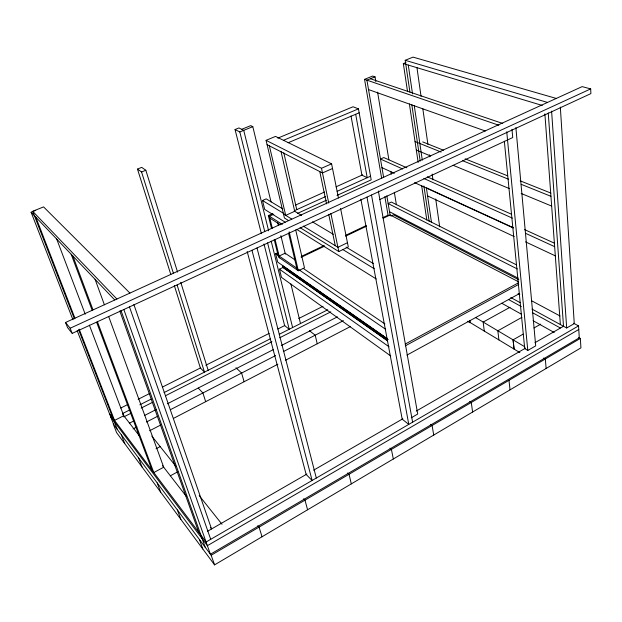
<?xml version="1.0" encoding="UTF-8"?>
<svg xmlns="http://www.w3.org/2000/svg" width="622" height="622" viewBox="0 0 622 622"><rect width="100%" height="100%" fill="white"/><g stroke="black" fill="none" stroke-linecap="round" stroke-linejoin="round"><path stroke-width="0.93" d="M214.574 564.885L211.169 555.252L113.258 424.017L116.625 432.671L214.574 564.885L580.932 347.853L580.349 338.422L578.678 337.505M211.169 555.252L580.349 338.422M578.771 329.489L207.39 545.696L110.778 417.02M123.856 309.515L210.415 554.241L579.284 337.839L578.546 325.889L206.084 542.003L109.488 413.716M411.259 417.782L417.712 414.05L378.355 190.977M504.341 141.225L524.711 348.608L527.798 350.45L535.697 345.886L515.879 127.588M532.059 309.126L566.681 327.988L574.269 323.603L560.329 107.093M207.46 531.32L306.903 474.05M313.636 470.17L402.815 418.808M416.281 411.056L525.66 348.063M534.912 342.73L563.516 326.262L548.254 112.932M513.088 339.845L514.06 349.09L513.08 339.837L523.133 334.146M533.995 327.957L540.697 324.163M521.858 317.368L497.849 330.795L498.898 339.915M510.04 307.268L483.17 322.072L484.281 331.083M406.943 355.1L519.642 293.498M405.303 345.848L518.748 284.386M170.412 475.776L177.838 471.748M405.155 344.106L518.592 282.746M156.021 448.789L160.173 446.596M149.638 430.758L160.779 424.974M173.538 418.349L277.894 364.197M285.552 360.224L350.334 326.604M133.1 428.885L136.941 426.91M146.442 422.019L157.669 416.242M170.521 409.634L275.616 355.559M283.321 351.593L343.406 320.672M129.368 423.232L133.683 421.024M144.91 415.286L156.13 409.548M167.349 403.81L273.532 349.517M281.3 345.544L337.412 316.855M123.825 416.88L130.752 413.366M141.147 408.086L152.406 402.38M165.398 395.786L271.915 341.727M279.713 337.769L330.811 311.84M122.534 413.568L129.462 410.069M139.849 404.813L151.107 399.114M164.099 392.544L270.609 338.671M279.27 334.294L327.763 309.764M120.769 408.04L127.712 404.541M138.131 399.301L149.412 393.625M162.435 387.078L200.626 367.859M205.835 365.238L269.194 333.361M277.878 328.999L284.822 325.5M298.708 318.518L323.012 306.288M274.232 239.579L278.547 257.135L298.35 270.772L304.469 267.825L295.722 229.984M300.076 227.66L338.803 251.56L348.312 246.981L340.568 208.479M292.247 274.621L293.988 273.781M347.457 242.735L337.917 247.307L303.279 226.12M390.756 355.986L281.486 277.373L279.465 269.186L282.994 267.499L387.459 340.755M391.129 215.974L393.516 214.831L518.849 279.799M301.157 256.482L323.976 245.636M345.918 235.202L366.109 225.607M382.787 217.677L388.05 215.173M301.165 257.298L324.723 246.094M345.669 236.127L366.607 226.159M383.183 218.275L390.165 214.955L518.577 281.836M387.498 338.772L277.715 262.103L275.647 253.753L277.793 252.75M379.855 199.499L512.738 137.548L511.968 129.283M72.191 333.4L590.9 93.603L590.682 88.907L582.145 86.621L65.528 322.476L67.557 327.607L72.191 333.4L70.162 328.229L65.528 322.476M70.162 328.229L590.682 88.907M297.549 213.369L326.48 200.206M337 195.417L371.194 179.851L358.451 108.866L353.039 106.766L277.871 138.123M294.618 210.609L325.71 196.513M337.14 191.335L370.541 176.197M271.511 228.499L268.331 215.57L272.731 213.587M273.773 214.232L269.365 216.223L272.312 228.243M295.388 205.159L324.567 191.996M336.067 186.818L362.587 174.852M285.195 222.194L264.692 209.412L262.492 200.502L266.2 198.861L282.839 208.906M332.529 168.508L322.476 172.947L267.095 144.685M288.546 220.538L284.425 217.995L266.068 140.339L321.504 168.267L331.588 163.835L338.461 198.006M288.134 142.741L359.158 112.815M283.671 140.214L358.451 108.866M266.068 140.339L275.515 136.405L331.588 163.835M241.663 129.322L250.72 125.636L252.804 126.663L271.06 202.026M381.706 178.46L364.546 79.352L372.648 76.055L375.043 76.856L375.836 81.622M407.511 91.418L403.336 63.584L405.941 62.519M145.82 170.249L141.699 167.372L137.47 169.083L141.559 171.983L145.82 170.249L177.565 272.109M268.634 230.832L243.723 130.363L238.934 127.938L235.046 129.516L239.804 131.957L252.804 126.663M375.043 76.856L366.918 80.168L383.673 177.628M74.391 318.829L32.694 211.309L43.571 206.901L129.905 293.063M409.929 92.103L405.202 60.295L413.047 57.115L556.223 98.431M72.929 319.739L31.1 212.219L35.726 210.345M405.202 60.295L547.477 102.428M403.336 63.584L542.244 105.452M370.409 78.745L502.731 123.459M364.546 79.352L498.828 125.24M368.543 89.584L485.323 131.001M422.735 141.917L443.486 150.205M465.139 158.851L507.544 175.785M520.171 180.831L550.843 193.077M415.037 141.544L441.13 152.063M462.729 160.764L508.625 179.26M521.22 184.337L550.921 196.303M416.312 150.058L430.649 155.99M453.057 165.265L509.511 188.637M521.166 193.458L551.636 206.069M406.866 167.792L383.79 157.553L380.477 159.038L402.605 168.951M427.283 176.85L511.595 214.271M423.846 178.467L512.341 218.112M524.579 229.604L554.521 243.233M513.337 227.706L426.373 187.79L431.505 222.559M525.629 233.351L554.622 246.654M381.955 167.645L394.301 173.313M414.579 182.627L513.313 227.979M427.578 195.914L514.176 236.554M525.551 241.888L555.291 255.844M516.579 264.894L391.347 202.049L388.136 203.557L517.317 268.961M389.535 211.721L518.235 278.228M518.11 293.545L519.821 294.455M531.779 300.861L559.979 315.953M573.577 323.23L578.546 325.889M510.81 297.549L520.155 302.65M508.609 299.586L521.337 306.568M532.37 312.625L560.375 327.988M501.814 303.272L521.252 314.118M533.085 320.711L554.218 332.498M475.674 317.617L524.743 346.765M543.682 358.023L545.323 358.995L546.132 368.473M294.12 210.944L301.623 215.414M312.462 221.875L333.291 234.292M346.05 247.082L373.495 263.658M519.86 352.588L470.185 322.561L469.944 320.781M467.519 321.247L469.921 322.701L469.688 320.921M262.492 200.502L284.021 213.649M342.815 249.554L374.288 268.766M283.484 214.007L291.734 219.053M296.678 229.355L376.232 278.967M268.331 215.57L282.341 224.394M269.831 218.12L280.367 224.791M295.193 260.004L285.125 253.208L279.13 256.031L296.818 268.168M303.248 268.416L384.948 323.961M275.647 253.753L278.042 255.393M298.785 269.637L385.733 329.357M282.637 266.029L388.081 339.589L282.839 266.022L283.204 267.491L387.615 340.685M469.719 401.384L471.282 402.481L472.603 412.028M279.465 269.186L389.03 346.781M309.461 330.741L315.206 335.18L317.228 343.787M430.603 424.321L432.111 425.487L433.721 435.066M389.947 448.159L391.401 449.395L393.322 458.997M235.979 367.765L241.6 373.06L244.112 381.729M347.667 472.953L349.059 474.267L351.306 483.885M32.694 211.309L116.882 299.003M31.1 212.219L114.681 299.897M198.247 388.081L202.904 392.972L205.688 401.672M303.653 498.758L304.982 500.15L307.579 509.783M257.796 525.644L259.055 527.122L262.041 536.763M151.83 436.123L175.863 466.306M199.227 495.648L222.007 524.26M122.736 414.392L139.382 435.859M162.459 465.621L186.126 496.146M210.384 527.433L211.566 528.957L133.901 304.586M77.151 330.585L113.756 424.686M121.383 434.91L124.765 443.665M35.804 217.148L74.99 318.332M79.188 329.17L114.534 420.418L123.77 415.729L89.358 325.096M78.605 329.691L117.286 429.413M138.597 457.986L142.003 466.928M56.664 238.988L85.23 314.219M72.906 256.077L92.958 309.74M97.374 321.566L153.79 472.557L163.703 467.223L108.733 316.676M157.218 482.944L160.639 492.08M71.172 254.25L92.219 310.495M96.635 322.282L151.978 470.139M177.418 510.017L180.846 519.362M95.073 279.262L104.403 304.811M199.421 539.507L202.834 549.039M119.805 310.992L198.698 532.191M120.987 310.518L205.229 547.29M129.485 306.918L210.71 539.321M137.47 169.083L170.832 274.551M174.339 285.646L200.385 367.983L204.49 372.111L177.099 285.024M141.559 171.983L173.313 272.98M180.738 282.295L208.152 370.261M247.175 251.459L306.156 474.477L312.112 480.479L251.972 250.293M257.01 247.96L316.318 478.038M235.046 129.516L261.38 233.654M263.985 243.98L284.627 325.601L289.222 329.256L267.569 242.821M239.804 131.957L264.747 231.547M271.192 241.157L292.612 327.537M275.041 239.346L279.573 257.842M290.909 283.99L300.496 323.557M277.762 222.676L278.431 225.452M280.887 235.614L285.342 254.095M288.546 233.141L297.254 270.026M269.357 145.836L285.716 215.375L294.719 211.293L280.957 151.263M289.183 231.866L298.35 270.772M283.826 152.849L296.756 209.637M319.786 171.571L326.542 203.884M328.727 214.333L335.281 245.698M321.504 168.267L328.735 203.067M330.881 213.424L338.803 251.56M360.884 199.172L402.201 419.166L408.778 424.398L366.972 197.127M351.002 115.956L361.926 175.155L367.205 177.705L355.683 114.285M371.505 195.028L412.619 422.167M386.798 195.782L390.243 215.842M384.839 196.568L388.144 215.624M377.593 92.118L388.905 159.854M390.818 171.307L391.3 174.168M394.325 192.291L396.393 204.692M409.385 103.905L418.178 162.466M421.63 185.504L426.816 220.071M411.787 104.55L420.192 161.059M423.893 185.962L429.164 221.401M408.281 65.069L412.526 93.883M414.229 105.406L422.299 160.142M416.95 67.619L421.055 96.387M422.836 108.85L427.905 144.327M429.413 154.87L429.685 156.791M432.15 174.043L432.974 179.797M435.711 198.978L439.684 226.781M508.99 380.337L510.04 389.846M506.743 131.794L527.798 350.45M544.88 113.818L560.368 324.552M551.597 111.12L566.681 327.988"/></g></svg>
